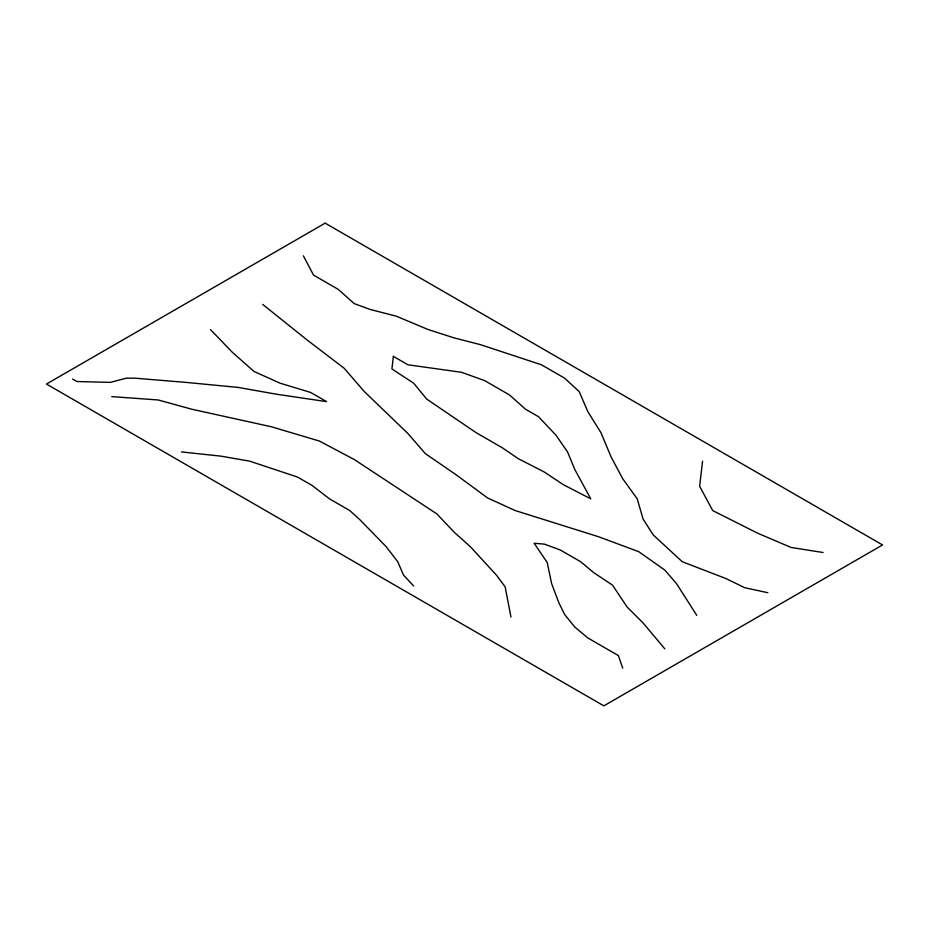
<?xml version="1.0" encoding="UTF-8"?>
<svg xmlns="http://www.w3.org/2000/svg" width="929" height="929" viewBox="0 0 929 929"><rect width="100%" height="100%" fill="white"/><g stroke="black" fill="none" stroke-linecap="round" stroke-linejoin="round"><path stroke-width="1.39" d="M702.556 461.144L699.653 486.285L712.717 510.59L757.716 533.223L791.102 547.471L823.036 552.5M111.77 396.613L158.22 399.969L191.606 409.19L271.442 426.783L319.344 441.031L354.181 459.472L436.92 513.946L454.339 532.387L470.306 546.624L496.434 575.121L505.144 586.861L510.95 617.03M181.445 451.924L220.637 456.116L249.669 461.144L297.57 477.076L312.086 485.449L329.505 498.861L349.827 510.59L359.987 519.81L386.116 546.624L397.728 561.708L403.534 575.121L413.695 586.013M767.877 592.725L744.652 587.697L725.781 578.477L682.234 561.708L653.203 534.895L643.042 518.974L637.236 498.861L622.72 478.749L611.108 456.952L600.947 432.659L587.883 411.698L579.173 391.585L564.658 378.184L541.433 364.772L480.467 344.659L454.339 337.959L428.211 329.574L396.277 316.162L370.148 309.462L354.181 303.597L338.214 289.349L313.537 275.1L303.377 255.823M72.578 379.02L76.933 381.529L110.319 382.376L126.286 378.184L134.995 378.184L185.8 382.376L238.056 387.405L275.797 394.105L326.602 401.642L310.634 392.433L280.152 383.212L254.023 371.472L232.25 352.196L210.477 329.574M262.733 304.433L307.731 340.467L344.02 368.128L364.342 391.585L407.889 433.495L425.308 453.607L455.791 474.556L487.725 498.025L515.305 510.59L598.044 536.567L638.687 551.652L664.816 570.092L676.428 583.505L696.75 615.346M664.816 648.872L643.042 622.894L627.075 606.974L612.559 585.177L593.689 572.612L580.625 561.708L560.303 549.98L544.336 544.115L534.175 543.279L547.239 562.556L551.594 583.505L558.852 602.782L564.658 614.51L574.819 627.087L587.883 637.979L618.366 655.572L622.72 668.148M393.373 356.388L391.922 368.964L413.695 383.212L426.759 399.133L476.112 432.659L502.241 447.743L518.208 458.636L544.336 472.037L563.206 484.613L590.786 498.861L574.819 469.528L567.561 451.924L555.948 435.167L538.53 416.726L525.466 409.19L509.498 394.941L484.822 380.693L461.597 372.308L407.889 364.772L393.373 356.388M325.15 223.146L46.45 384.049L603.85 705.854L882.55 544.951L325.15 223.146"/></g></svg>
